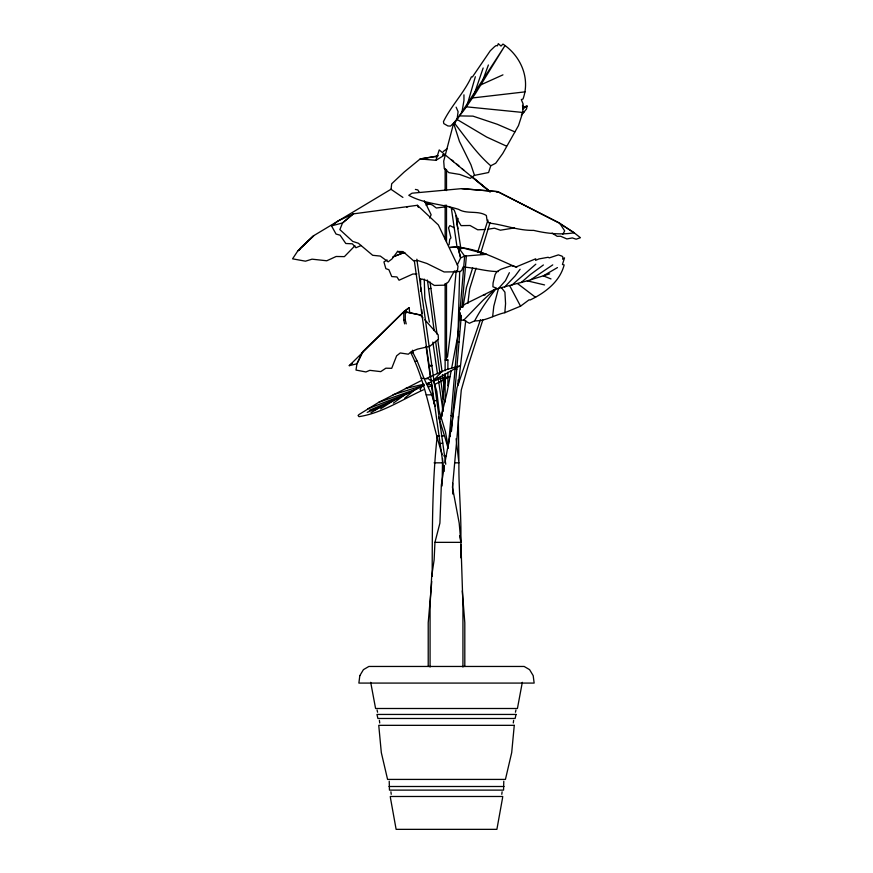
<?xml version="1.0" encoding="UTF-8"?>
<svg xmlns="http://www.w3.org/2000/svg" width="873" height="873" viewBox="0 0 873 873"><rect width="100%" height="100%" fill="white"/><g stroke="black" fill="none" stroke-linecap="round" stroke-linejoin="round"><path stroke-width="1.31" d="M458.085 384L458.107 379.919M442.567 458.467L442.109 485.945M458.03 334.85L459.667 271.372M454.582 123.322L504.703 46.04L475.25 93.891L464.84 109.027L453.622 123.224L443.702 161.145L444.281 168.62L448.908 172.658L459.776 174.458L470.329 178.354L474.497 175.364L488.585 172.527L490.757 165.794L495.722 163.229L502.739 153.506L518.497 125.57L522.763 112.453L523.123 103.974L521.301 99.587L523.025 99.02C530.478 78.21 520.799 55.97 502.968 44.076L501.004 46.062L498.297 43.65L497.457 45.811L496.159 45.549L494.598 46.618L490.277 50.765L472.435 76.955L471.42 76.835C463.934 93.105 451.276 105.677 443.462 121.598L443.79 123.595L447.882 125.941L450.468 126.094L454.844 121.98M444.477 465.473L441.334 485.006L439.905 523.123L434.95 542.351L434.121 559.909L431.677 576.387L430.073 605.175L430.073 667.027M442.065 416.334L443.353 393.559L445.459 374.659M456.153 271.012L450.359 334.152L447.467 357.112M549.641 273.86L527.292 280.844L494.871 289.356L465.647 303.815L460.551 307.471L458.925 310.81L460.508 315.077L460.529 320.216L463.727 320.14L469.412 323.272L474.705 320.828C485.192 321.395 494.696 314.837 504.834 312.687L505.565 303.651L504.921 292.171L501.56 287.817M448.657 444.15L459.864 312.381M460.071 309.871L464.665 255.92L465.516 255.942L466.357 256.138L462.003 307.427M451.472 431.175L461.315 315.437M431.753 581.473L428.217 622.722L428.217 666.47M458.281 384.982L465.735 320.555M492.634 316.648L493.812 306.205L498.439 288.57L505.456 280.691L509.374 272.682M432.19 576.322C432.288 529.496 432.124 482.573 437.209 436.064M449.082 244.789L449.748 239.344L450.959 237.936L448.536 227.788L449.879 225.605L454.244 227.755M467.863 303.422L469.663 288.93L476.069 268.12M501.789 794.299L502.095 791.822M503.786 781.248L503.568 790.12L389.456 790.12L389.227 781.248M513.302 722.975L513.63 720.367M457.016 119.732L458.096 111.679L456.132 107.172M502.662 797.355L496.89 829.35L396.124 829.35L390.351 797.355M444.892 462.865L451.428 427.41L456.983 387.852L480.412 319.78M461.882 112.573L463.967 100.428L463.945 94.83M458.674 331.042L451.668 368.177L445.83 369.836L425.566 378.784L428.316 378.566L429.789 379.962L432.113 380.399M462.919 307.22L466.455 287.359L472.653 267.946M522.578 107.204L527.052 106.037L526.517 108.95L521.301 115.301M522.316 682.337L517.427 708.494L375.586 708.494L370.698 682.337M451.155 370.829L447.14 392.053L440.614 419.116M515.43 712.226L515.954 709.967M467.361 104.356L475.349 76.726M474.421 93.607L483.151 68.007M480.477 253.814L490.08 222.593M402.9 197.418L391.06 189.343L391.682 183.767L404.177 172.057L420.164 158.951L435.922 160.316L439.217 149.938L489.96 191.82M477.607 252.406L487.942 220.051M482.911 319.704L468.495 364.608L461.282 390.013L452.465 487.287L459.198 523.123L460.911 542.351L462.941 605.175L462.941 667.027M482.66 80.654L488.389 64.984M458.129 218.414L456.655 221.884L457.856 228.682M429.691 218.097L431.12 214.758L424.42 200.866M474.705 320.828C480.728 309.282 488.476 298.424 496.497 288.145L492.929 286.791L493.07 282.983L495.122 274.471L496.857 271.689L501.026 269.211L511.316 265.698L516.292 266.865L535.738 258.79L535.618 260.361L538.881 258.943L548.091 257.284L549.324 257.873L558.371 254.883L561.961 256.127L562.889 257.077L562.659 259.216L564.536 257.873L562.441 264.486L564.154 264.945C559.811 281.793 544.97 292.902 530.042 300.028L529.191 299.745L520.537 306.183L504.834 312.687M457.266 264.988L460.638 257.895L457.768 246.612L449.693 247.496C473.035 245.64 495.602 258.572 516.718 267.367M362.644 351.95L356.937 363.801L356.009 370.076L365.907 371.953L369.825 370.338L380.748 371.625L385.866 368.199L391.715 368.308L396.626 355.813L400.249 352.965L408.357 354.198L411.041 351.797L417.392 349.156L429.767 346.319L438.432 339.27L438.17 334.817L424.802 319.725M299.308 250.136L300.454 248.008L313.756 235.645L391.126 189.179M454.451 270.892L448.482 281.859L444.324 285.176L434.339 285.438L426.984 280.67L422.074 279.065L419.869 279.229M562.823 234.248L564.689 230.898L559.593 223.106L497.752 191.645L461.741 188.633L412.034 193.195L408.782 195.312C424.169 203.889 442.109 204.031 458.598 209.367C467.011 214.463 477.957 210.12 486.37 215.511L487.036 220.433L489.066 223.062C504.136 224.776 518.246 230.712 533.698 230.385C546.804 233.538 560.761 235.033 574.128 232.775L580.436 237.718L576.158 239.191L572.306 237.925L566.861 238.94L560.619 236.234L557.17 236.321L552.107 233.091M313.189 236.179L297.758 250.988L292.564 258.834L305.463 261.18L312.032 259.172L326.764 260.776L336.149 256.487L344.399 256.629L354.962 245.771M422.052 386.379L420.077 389.26L420.699 390.155M520.101 269.266L515.223 275.824L504.67 287.064M409.044 307.743L404.003 311.574L362.939 351.47L356.937 363.801L349.265 365.667L404.003 311.574L409.044 307.743L409.743 312.49M297.758 250.988L313.898 235.579M441.498 371.789L433.008 381.065L460.082 365.732L451.625 368.155M463.727 320.14L483.609 299.657L494.871 289.356M511.807 285.176L535.815 264.192M414.315 390.166L404.679 398.208M521.137 282.568L530.413 274.526L543.388 264.977M352.856 214.169L342.532 222.953L331.522 225.878L336.04 234.051L340.066 235.186L345.806 243.502L352.31 243.796L355.933 247.746L361.193 245.509M404.352 395.087L393.352 403.14M349.265 365.667L352.452 363.212M436.053 157.075L438.104 155.492M331.522 225.878L338.047 220.902L353.521 213.863M443.222 151.531L447.096 148.726M530.762 279.764L552.74 264.879M522.621 109.158L527.052 106.037M394.203 400.118L380.563 408.88M522.109 113.184L524.302 111.744M420.862 380.814L378.707 402.344L358.999 414.544L358.094 415.504L358.956 416.661C382.079 413.082 402.388 399.452 423.47 389.784M387.088 259.947L383.924 261.922L385.855 268.677L388.867 269.681L391.759 276.577L396.953 276.937L399.048 280.233L412.809 274.035L416.89 273.991M435.922 160.316L445.132 154.728L442.502 155.165M371.003 412.656L381.305 406.589L367.206 412.34M557.454 267.585L543.29 275.846L550.994 278.934M374.757 409.863L424.354 385.255M496.824 192.104L497.752 191.645L559.2 223.062L574.128 232.775L559.811 223.444M426.646 384.142L431.251 381.905M406.774 207.174L408.04 206.563M480.827 84.834L502.946 74.86M433.575 381.032L436.806 391.355L439.108 410.725L445.459 431.851L448.056 446.114M431.873 365.831L429.232 366.42M428.654 387.023L432.244 385.484M369.355 410.31L397.782 398.328M434.568 384.502L450.064 376.59L442.644 377.9L433.194 381.239M436.74 400.358L434.099 400.936M392.708 257L403.708 252.668M393.767 256.597L403.097 252.941M367.795 408.793L408.193 393.188M424.311 385.135L393.09 394.749M378.707 402.344L416.53 389.074M426.057 205.133L429.745 203.889M442.764 443.048L440.123 443.637M405.498 388.496L423.82 384.207M428.567 288.821L430.891 288.33M426.384 383.607L428.949 383.018L428.108 384.807L431.666 384.633M442.644 155.208L445.132 154.728M437.242 156.06L420.164 158.951L437.679 156.18M487.876 229.239L494.467 228.18L500.393 230.199L514.383 227.94M417.403 205.297L353.358 213.874L342.532 222.953L339.87 229.621L352.714 241.417L358.345 243.24L372.684 255.298L380.322 256.084L388.147 261.856L391.955 258.986L397.542 251.511L403.042 251.566L413.638 260.852L417.774 260.536L426.886 263.471L444.117 271.961L457.332 271.809L457.987 266.189L438.366 224.972L417.403 205.297L418.385 207.403M445.066 206.923L436.336 208.003L432.353 204.991L425.162 202.514M472.446 97.962L525.088 91.861M405.039 252.941L400.969 253.137L397.455 251.271M483.456 295.03L485.104 294.954M485.29 229.501L477.706 229.785L470.045 225.496L461.086 225.638L457.998 220.509L454.2 210.022L448.798 206.454M445.132 359.982L447.893 359.982M430.444 365.318L431.797 365.296M405.279 319.954L405.279 311.574L403.784 311.574L403.784 319.954L405.279 319.954L406.207 323.894M435.354 406.414L431.753 394.858L423.994 378.369L417.294 361.269L413.038 352.867L410.899 352.867C426.777 384.851 431.229 420.928 442.273 454.637M415.144 361.269L417.294 361.269M421.201 378.369L423.994 378.369M426.188 394.858L431.753 394.858M436.795 435.965L439.752 435.965M441.574 435.965L444.532 435.965L448.187 448.416M443.779 455.881L446.507 455.881M434.099 462.832L442.753 462.832M455.28 462.832L458.914 462.832C458.576 488.935 461.501 514.928 460.824 541.064M434.95 542.351L460.911 542.351L459.635 535.815M388.998 786.497L504.016 786.497M390.242 796.482L502.772 796.482M459.514 115.902L472.97 116.131L497.348 124.293L514.852 131.867M466.346 256.324L464.643 256.095L460.638 257.895L457.768 246.612L486.719 254.305L464.643 256.095L457.768 246.612M457.376 341.638L458.227 341.681M459.056 341.998L457.354 341.779M497.752 191.645L461.741 188.633M456.743 369.181L455.051 368.963M466.346 106.822L522.763 112.453M450.195 436.151L449.344 436.053L450.184 436.205M451.93 415.734L451.079 415.624L452.781 415.854M498.341 271.568C486.261 271.568 474.879 267.651 463.017 267.062L461.708 270.444L459.689 271.809L455.935 270.979M455.902 368.973L456.754 369.115M406.087 313.069L404.003 311.574L420.208 314.967L422.958 317.827M415.384 189.419L417.84 189.943L419.149 192.125M420.208 314.967L404.003 311.574M527.292 280.844L544.566 284.936M506.449 146.107L486.687 137.061L456.852 119.339M517.536 283.572L535.607 297.355M471.344 176.215L490.222 191.7M461.85 168.5L463.934 170.224M472.304 177.11L490.069 191.744M490.757 165.794C476.571 153.495 465.713 137.563 454.189 122.787M509.723 285.766L520.537 306.183M474.497 175.364L470.929 164.735L459.46 141.448L453.622 123.224M438.541 416.694L444.532 435.965M412.416 350.226L413.038 352.867M377.06 709.967L377.583 712.226M403.784 319.954L404.636 323.894M438.65 381.501L443.113 411.532M455.837 215.566L460.933 248.969M457.037 247.124L451.472 208.985M437.471 373.666L432.844 342.096M438.05 377.594L438.442 380.213M429.407 322.093L424.802 298.086L424.267 279.109M426.024 346.363L430.291 376.634M434.056 404.079L431.535 385.779M416.836 259.194L445.754 464.24M414.282 260.405L444.051 471.442M430.051 281.99L437.035 334.184M437.744 339.521L442.076 371.876M442.436 374.539L444.422 389.358M427.399 280.047L434.165 330.583M435.605 341.354L439.937 373.709M440.298 376.372L443.364 399.299M390.918 791.822L391.224 794.299M379.395 720.367L379.711 722.975M456.121 438.737L458.914 462.832L458.292 416.639M462.286 590.846L464.807 622.722L464.807 666.47M421.746 309.631L422.063 313.44M522.556 105.306L522.6 106.659M420.568 279.218L420.622 284.642M420.655 287.359L420.699 291.429M452.651 483.26L452.738 494.009M460.824 544.501L460.824 557.825M447.893 359.905L447.893 369.454M447.893 372.16L447.893 385.702M446.507 169.438L446.507 190.587M446.507 205.155L446.507 241.614M446.507 283.376L446.507 359.938M445.132 168.478L445.132 190.445M445.132 205.013L445.132 239.049M445.132 283.485L445.132 370.807M445.132 373.48L445.132 401.94M514.262 725.332L511.698 752.613L505.434 779.414L387.579 779.414L381.315 752.613L378.751 725.332L514.262 725.332M359.818 675.647L358.879 683.079L534.145 683.079L533.196 675.647L529.584 669.646L524.138 666.459L368.875 666.459L363.43 669.646L359.818 675.647M516.052 714.441L515.114 718.479L377.9 718.479L376.961 714.441L516.052 714.441M453.524 161.603L451.417 159.879L453.491 161.614M458.762 165.903L456.666 164.179L458.718 165.914"/></g></svg>
